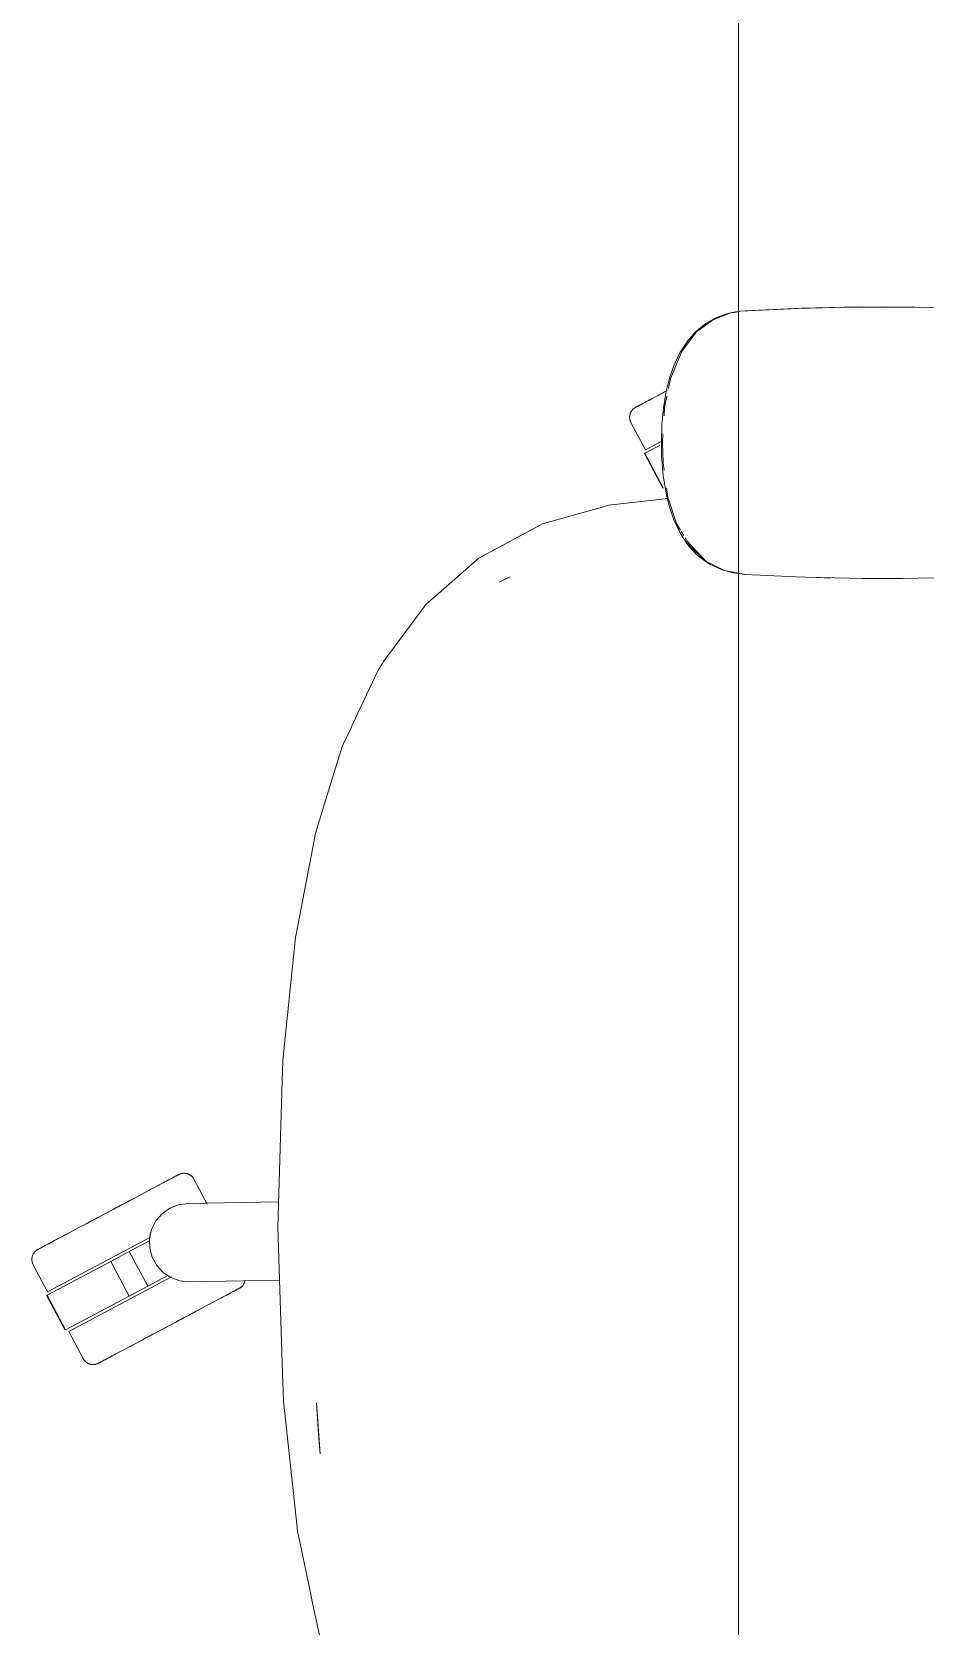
# Model space of a CAD drawing. Header units: millimetres. Extents: x 155920 to 295199, y -4084 to 97293.
# Drawn here: x 223277 to 223596, y 33033 to 33602 of the extents above; entities that cross this region are included whole.
import ezdxf

# ---------------------------------------------------------------- set-up
doc = ezdxf.new("R2010")
doc.units = ezdxf.units.MM
doc.header["$MEASUREMENT"] = 0
doc.layers.add('G-IMPT', color=8, linetype='CONTINUOUS', lineweight=9)
doc.layers.add('I-FURN', color=8, linetype='CONTINUOUS', lineweight=9)

msp = doc.modelspace()

# ---------------------------------------------------------------- linework, layer by layer
at = {"layer": 'G-IMPT'}
for p, q in [((223526.14, 33502.04), (223519.95, 33499.63)), ((223520.98, 33500.3), (223524.62, 33501.69)), ((223525.96, 33502.06), (223524.62, 33501.69)), ((223525.96, 33502.06), (223528.36, 33502.5)), ((223526.14, 33502.04), (223529.31, 33502.52)), ((223530.01, 33502.75), (223528.36, 33502.5)), ((223551.79, 33503.84), (223530.01, 33502.75)), ((223550.58, 33503.8), (223530.01, 33502.75)), ((223530.01, 33502.75), (223531.61, 33502.87)), ((223551.79, 33503.84), (223531.61, 33502.87)), ((223571.98, 33504.31), (223550.58, 33503.8)), ((223562.14, 33504.14), (223550.58, 33503.8)), ((223550.58, 33503.8), (223551.79, 33503.84)), ((223571.98, 33504.31), (223551.79, 33503.84)), ((223562.14, 33504.14), (223581.37, 33504.35)), ((223571.98, 33504.31), (223562.14, 33504.14)), ((223592.16, 33504.26), (223562.14, 33504.14)), ((223569.94, 33504.29), (223568.03, 33504.21)), ((223571.98, 33504.27), (223570.4, 33504.28)), ((223592.16, 33504.26), (223571.98, 33504.31)), ((223592.16, 33504.26), (223581.37, 33504.35)), ((223592.16, 33504.26), (223600.58, 33504.09)), ((223517.54, 33498.34), (223513.8, 33495.26)), ((223519.95, 33499.63), (223514.32, 33495.46)), ((223520.98, 33500.3), (223517.54, 33498.34)), ((223508.48, 33488.17), (223511.13, 33492.22)), ((223514.32, 33495.46), (223509.1, 33488.67)), ((223511.13, 33492.22), (223513.8, 33495.26)), ((223508.48, 33488.17), (223506.5, 33484.1)), ((223509.1, 33488.67), (223507.26, 33484.28)), ((223504.91, 33479.77), (223503.48, 33474.29)), ((223504.91, 33479.77), (223506.5, 33484.1)), ((223504.94, 33478.65), (223507.26, 33484.28)), ((223502.48, 33468.35), (223503.48, 33474.29)), ((223504.94, 33478.65), (223504.23, 33475.19)), ((223502.48, 33468.35), (223501.92, 33462.2)), ((223502.9, 33468.69), (223502.7, 33465.49)), ((223503.67, 33472.44), (223502.9, 33468.69)), ((223501.74, 33455.87), (223501.92, 33462.2)), ((223502.3, 33458.98), (223502.11, 33455.87)), ((223501.83, 33451.36), (223501.74, 33455.87)), ((223501.83, 33451.36), (223502.4, 33444.04)), ((223502.34, 33448.7), (223502.11, 33455.87)), ((223502.34, 33448.7), (223502.71, 33446.06)), ((223503.52, 33437.28), (223502.4, 33444.04)), ((223503.61, 33439.73), (223504.07, 33436.44)), ((223480.65, 33432.89), (223482.91, 33433.52)), ((223504.19, 33435.94), (223482.91, 33433.52)), ((223504.5, 33433.36), (223503.52, 33437.28)), ((223504.07, 33436.44), (223507.1, 33427.05)), ((223504.5, 33433.36), (223506.23, 33428.27)), ((223480.65, 33432.89), (223459.3, 33426.88)), ((223506.23, 33428.27), (223508.44, 33423.63)), ((223458.19, 33426.28), (223446.95, 33420.27)), ((223459.3, 33426.88), (223458.19, 33426.28)), ((223507.1, 33427.05), (223508.56, 33424.6)), ((223508.44, 33423.63), (223509.25, 33422.26)), ((223508.84, 33424.13), (223509.71, 33422.69)), ((223511.69, 33418.8), (223509.25, 33422.26)), ((223510.18, 33421.9), (223512.06, 33418.75)), ((223446.95, 33420.27), (223436.52, 33414.69)), ((223510.87, 33420.84), (223517.77, 33413.44)), ((223510.87, 33420.84), (223512.15, 33419.37)), ((223514.56, 33415.76), (223511.69, 33418.8)), ((223512.06, 33418.75), (223517.77, 33413.44)), ((223512.88, 33418.52), (223515.36, 33415.68)), ((223421.07, 33401.08), (223435.85, 33414.1)), ((223435.85, 33414.1), (223436.52, 33414.69)), ((223514.56, 33415.76), (223515.88, 33414.62)), ((223517.77, 33413.44), (223515.36, 33415.68)), ((223519.1, 33412.42), (223515.88, 33414.62)), ((223520.01, 33412.34), (223517.77, 33413.44)), ((223519.1, 33412.42), (223523.42, 33410.43)), ((223520.01, 33412.34), (223524.27, 33410.24)), ((223443.82, 33406.08), (223447.71, 33408.03)), ((223443.82, 33406.08), (223446.11, 33407.25)), ((223446.11, 33407.25), (223447.71, 33408.03)), ((223527.38, 33409.37), (223523.42, 33410.43)), ((223524.27, 33410.24), (223529.31, 33409.3)), ((223529.31, 33409.13), (223527.38, 33409.37)), ((223529.31, 33409.3), (223531.61, 33408.87)), ((223531.39, 33408.87), (223529.31, 33409.13)), ((223537.05, 33408.58), (223531.39, 33408.87)), ((223537.05, 33408.58), (223549.61, 33407.97)), ((223553.16, 33407.84), (223549.61, 33407.97)), ((223568.82, 33407.47), (223553.16, 33407.84)), ((223557.2, 33407.76), (223559.88, 33407.64)), ((223562.1, 33407.64), (223559.88, 33407.64)), ((223568.82, 33407.47), (223573.34, 33407.41)), ((223573.34, 33407.41), (223588.05, 33407.42)), ((223593.52, 33407.49), (223588.05, 33407.42)), ((223593.52, 33407.49), (223605.83, 33407.79)), ((223421.07, 33401.08), (223417.81, 33398.21)), ((223402.51, 33377.75), (223417.08, 33397.24)), ((223417.08, 33397.24), (223417.81, 33398.21)), ((223402.05, 33376.98), (223401.11, 33375.4)), ((223402.51, 33377.75), (223402.05, 33376.98)), ((223400.69, 33374.69), (223391.42, 33355.05)), ((223400.69, 33374.69), (223401.11, 33375.4)), ((223387.8, 33347.37), (223390.99, 33354.13)), ((223391.42, 33355.05), (223390.99, 33354.13)), ((223387.8, 33347.37), (223382.48, 33330.1)), ((223382.48, 33330.1), (223378.29, 33316.49)), ((223378.29, 33316.49), (223376.83, 33308.89)), ((223376.12, 33305.22), (223376.83, 33308.89)), ((223376.12, 33305.22), (223371.25, 33279.84)), ((223371.17, 33279.38), (223371.25, 33279.84)), ((223371.17, 33279.38), (223367.34, 33242.39)), ((223367.34, 33242.39), (223366.61, 33235.32)), ((223366.39, 33228.06), (223366.61, 33235.32)), ((223364.77, 33175.9), (223366.39, 33228.06)), ((223366.48, 33123.72), (223364.77, 33175.9)), ((223366.48, 33123.72), (223366.8, 33113.78)), ((223367.28, 33109.4), (223366.8, 33113.78)), ((223367.28, 33109.4), (223371.41, 33071.96)), ((223378.68, 33113.24), (223379.93, 33094.96)), ((223378.68, 33113.24), (223379.32, 33101.91)), ((223379.93, 33094.96), (223379.32, 33101.91)), ((223371.9, 33067.54), (223371.41, 33071.96)), ((223376.25, 33046.6), (223371.9, 33067.54)), ((223376.25, 33046.6), (223377.01, 33042.92)), ((223377.01, 33042.92), (223379.88, 33029.1))]:
    msp.add_line(p, q, dxfattribs=at)
at = {"layer": 'I-FURN'}
for p, q in [((223529.31, 32620.33), (223529.31, 34220.33)), ((223529.31, 34220.33), (223529.31, 32620.33)), ((223501.3, 33473.13), (223500.55, 33472.73)), ((223502.08, 33473.54), (223501.3, 33473.13)), ((223502.88, 33473.97), (223502.08, 33473.54)), ((223503.7, 33474.4), (223502.88, 33473.97)), ((223491.17, 33467.29), (223491.27, 33467.41)), ((223491.27, 33467.41), (223491.37, 33467.54)), ((223491.37, 33467.54), (223491.48, 33467.66)), ((223491.48, 33467.66), (223491.59, 33467.77)), ((223491.59, 33467.77), (223491.71, 33467.88)), ((223491.71, 33467.88), (223491.83, 33467.99)), ((223491.83, 33467.99), (223491.96, 33468.09)), ((223491.96, 33468.09), (223492.09, 33468.19)), ((223492.09, 33468.19), (223492.22, 33468.28)), ((223492.22, 33468.28), (223492.36, 33468.36)), ((223492.36, 33468.36), (223492.5, 33468.44)), ((223492.5, 33468.44), (223492.53, 33468.47)), ((223492.53, 33468.47), (223492.55, 33468.48)), ((223492.54, 33468.47), (223492.53, 33468.47)), ((223492.58, 33468.49), (223492.54, 33468.47)), ((223492.55, 33468.48), (223492.61, 33468.51)), ((223492.66, 33468.53), (223492.58, 33468.49)), ((223492.61, 33468.51), (223492.72, 33468.56)), ((223492.79, 33468.6), (223492.66, 33468.53)), ((223492.72, 33468.56), (223492.86, 33468.64)), ((223492.95, 33468.69), (223492.79, 33468.6)), ((223492.86, 33468.64), (223493.04, 33468.73)), ((223493.15, 33468.79), (223492.95, 33468.69)), ((223493.04, 33468.73), (223493.25, 33468.85)), ((223493.39, 33468.92), (223493.15, 33468.79)), ((223493.25, 33468.85), (223493.51, 33468.99)), ((223493.67, 33469.07), (223493.39, 33468.92)), ((223493.51, 33468.99), (223493.81, 33469.14)), ((223493.99, 33469.24), (223493.67, 33469.07)), ((223493.81, 33469.14), (223494.15, 33469.32)), ((223494.34, 33469.43), (223493.99, 33469.24)), ((223494.15, 33469.32), (223494.52, 33469.52)), ((223494.74, 33469.64), (223494.34, 33469.43)), ((223494.52, 33469.52), (223494.93, 33469.74)), ((223495.17, 33469.86), (223494.74, 33469.64)), ((223494.93, 33469.74), (223495.37, 33469.98)), ((223495.63, 33470.11), (223495.17, 33469.86)), ((223495.37, 33469.98), (223495.86, 33470.23)), ((223496.13, 33470.38), (223495.63, 33470.11)), ((223495.86, 33470.23), (223496.37, 33470.51)), ((223496.67, 33470.66), (223496.13, 33470.38)), ((223496.37, 33470.51), (223496.92, 33470.8)), ((223497.24, 33470.97), (223496.67, 33470.66)), ((223496.92, 33470.8), (223497.51, 33471.11)), ((223497.84, 33471.29), (223497.24, 33470.97)), ((223498.47, 33471.62), (223497.84, 33471.29)), ((223499.14, 33471.98), (223498.47, 33471.62)), ((223499.83, 33472.34), (223499.14, 33471.98)), ((223500.55, 33472.73), (223499.83, 33472.34)), ((223490.4, 33465.03), (223490.41, 33465.19)), ((223490.4, 33464.87), (223490.4, 33465.03)), ((223490.4, 33464.71), (223490.4, 33464.87)), ((223490.41, 33464.55), (223490.4, 33464.71)), ((223490.41, 33465.19), (223490.42, 33465.35)), ((223490.43, 33464.39), (223490.41, 33464.55)), ((223490.42, 33465.35), (223490.44, 33465.51)), ((223490.45, 33464.23), (223490.43, 33464.39)), ((223490.44, 33465.51), (223490.47, 33465.67)), ((223490.48, 33464.07), (223490.45, 33464.23)), ((223490.47, 33465.67), (223490.5, 33465.83)), ((223490.52, 33463.91), (223490.48, 33464.07)), ((223490.5, 33465.83), (223490.54, 33465.99)), ((223490.56, 33463.76), (223490.52, 33463.91)), ((223490.54, 33465.99), (223490.59, 33466.14)), ((223490.61, 33463.61), (223490.56, 33463.76)), ((223490.59, 33466.14), (223490.64, 33466.29)), ((223490.67, 33463.45), (223490.61, 33463.61)), ((223490.64, 33466.29), (223490.7, 33466.44)), ((223490.73, 33463.31), (223490.67, 33463.45)), ((223490.7, 33466.44), (223490.77, 33466.59)), ((223490.8, 33463.16), (223490.73, 33463.31)), ((223490.77, 33466.59), (223490.84, 33466.74)), ((223490.87, 33463.01), (223490.8, 33463.16)), ((223490.84, 33466.74), (223490.91, 33466.88)), ((223490.87, 33463.01), (223496.02, 33453.33)), ((223490.91, 33466.88), (223490.99, 33467.02)), ((223490.99, 33467.02), (223491.08, 33467.15)), ((223491.08, 33467.15), (223491.17, 33467.29)), ((223496.02, 33453.33), (223501.65, 33456.32)), ((223495.66, 33452.01), (223502.24, 33439.65)), ((223495.83, 33452.1), (223501.13, 33454.91)), ((223502.41, 33439.74), (223495.83, 33452.1)), ((223502.5, 33439.79), (223502.41, 33439.74)), ((223328.59, 33194.2), (223328.84, 33194.32)), ((223328.95, 33194.38), (223328.73, 33194.27)), ((223328.84, 33194.32), (223329.04, 33194.43)), ((223329.13, 33194.48), (223328.95, 33194.38)), ((223329.04, 33194.43), (223329.2, 33194.52)), ((223329.27, 33194.56), (223329.13, 33194.48)), ((223329.2, 33194.52), (223329.32, 33194.58)), ((223329.37, 33194.61), (223329.27, 33194.56)), ((223329.32, 33194.58), (223329.4, 33194.63)), ((223329.43, 33194.64), (223329.37, 33194.61)), ((223329.4, 33194.63), (223329.44, 33194.65)), ((223329.45, 33194.65), (223329.43, 33194.64)), ((223329.44, 33194.65), (223329.45, 33194.65)), ((223329.45, 33194.65), (223329.59, 33194.72)), ((223329.59, 33194.72), (223329.74, 33194.79)), ((223329.74, 33194.79), (223329.89, 33194.85)), ((223329.89, 33194.85), (223330.04, 33194.91)), ((223330.04, 33194.91), (223330.19, 33194.96)), ((223330.19, 33194.96), (223330.35, 33195)), ((223330.35, 33195), (223330.51, 33195.04)), ((223330.51, 33195.04), (223330.67, 33195.07)), ((223330.67, 33195.07), (223330.82, 33195.09)), ((223330.82, 33195.09), (223330.99, 33195.11)), ((223330.99, 33195.11), (223331.15, 33195.12)), ((223331.15, 33195.12), (223331.31, 33195.12)), ((223331.31, 33195.12), (223331.47, 33195.12)), ((223331.47, 33195.12), (223331.63, 33195.11)), ((223331.63, 33195.11), (223331.79, 33195.1)), ((223331.79, 33195.1), (223331.95, 33195.08)), ((223331.95, 33195.08), (223332.11, 33195.05)), ((223332.11, 33195.05), (223332.27, 33195.02)), ((223332.27, 33195.02), (223332.42, 33194.98)), ((223332.42, 33194.98), (223332.58, 33194.93)), ((223332.58, 33194.93), (223332.73, 33194.88)), ((223332.73, 33194.88), (223332.88, 33194.82)), ((223332.88, 33194.82), (223333.03, 33194.75)), ((223333.03, 33194.75), (223333.17, 33194.68)), ((223333.17, 33194.68), (223333.31, 33194.61)), ((223333.31, 33194.61), (223333.45, 33194.53)), ((223333.45, 33194.53), (223333.59, 33194.44)), ((223333.59, 33194.44), (223333.72, 33194.35)), ((223333.72, 33194.35), (223333.85, 33194.25)), ((223317.43, 33188.26), (223318.28, 33188.71)), ((223318.73, 33188.95), (223317.89, 33188.51)), ((223319.54, 33189.38), (223318.73, 33188.95)), ((223320.33, 33189.8), (223319.54, 33189.38)), ((223321.09, 33190.21), (223320.33, 33189.8)), ((223321.83, 33190.6), (223321.09, 33190.21)), ((223322.53, 33190.97), (223321.83, 33190.6)), ((223323.21, 33191.33), (223322.53, 33190.97)), ((223323.86, 33191.68), (223323.21, 33191.33)), ((223324.48, 33192.01), (223323.86, 33191.68)), ((223325.06, 33192.32), (223324.48, 33192.01)), ((223324.75, 33192.15), (223325.32, 33192.45)), ((223325.61, 33192.61), (223325.06, 33192.32)), ((223325.32, 33192.45), (223325.85, 33192.74)), ((223326.13, 33192.88), (223325.61, 33192.61)), ((223325.85, 33192.74), (223326.35, 33193)), ((223326.61, 33193.14), (223326.13, 33192.88)), ((223326.35, 33193), (223326.82, 33193.25)), ((223327.06, 33193.38), (223326.61, 33193.14)), ((223326.82, 33193.25), (223327.25, 33193.48)), ((223327.47, 33193.6), (223327.06, 33193.38)), ((223327.25, 33193.48), (223327.64, 33193.69)), ((223327.84, 33193.79), (223327.47, 33193.6)), ((223327.64, 33193.69), (223328, 33193.88)), ((223328.17, 33193.97), (223327.84, 33193.79)), ((223328, 33193.88), (223328.32, 33194.05)), ((223328.47, 33194.13), (223328.17, 33193.97)), ((223328.32, 33194.05), (223328.59, 33194.2)), ((223328.73, 33194.27), (223328.47, 33194.13)), ((223333.85, 33194.25), (223333.97, 33194.15)), ((223333.97, 33194.15), (223334.09, 33194.04)), ((223334.09, 33194.04), (223334.21, 33193.93)), ((223334.21, 33193.93), (223334.32, 33193.81)), ((223334.32, 33193.81), (223334.43, 33193.69)), ((223334.43, 33193.69), (223334.53, 33193.56)), ((223334.53, 33193.56), (223334.62, 33193.43)), ((223334.62, 33193.43), (223334.71, 33193.3)), ((223334.71, 33193.3), (223334.8, 33193.16)), ((223334.8, 33193.16), (223334.88, 33193.02)), ((223334.88, 33193.02), (223334.9, 33192.98)), ((223339.6, 33184.14), (223334.9, 33192.98)), ((223307.59, 33183.03), (223306.59, 33182.5)), ((223307.05, 33182.74), (223308.05, 33183.27)), ((223308.59, 33183.56), (223307.59, 33183.03)), ((223308.05, 33183.27), (223309.04, 33183.8)), ((223309.57, 33184.08), (223308.59, 33183.56)), ((223309.04, 33183.8), (223310.02, 33184.32)), ((223310.55, 33184.6), (223309.57, 33184.08)), ((223310.02, 33184.32), (223311, 33184.84)), ((223311.52, 33185.12), (223310.55, 33184.6)), ((223311, 33184.84), (223311.96, 33185.35)), ((223312.48, 33185.63), (223311.52, 33185.12)), ((223311.96, 33185.35), (223312.91, 33185.86)), ((223313.42, 33186.13), (223312.48, 33185.63)), ((223312.91, 33185.86), (223313.85, 33186.36)), ((223314.35, 33186.62), (223313.42, 33186.13)), ((223313.85, 33186.36), (223314.77, 33186.85)), ((223315.26, 33187.11), (223314.35, 33186.62)), ((223314.77, 33186.85), (223315.68, 33187.33)), ((223316.16, 33187.59), (223315.26, 33187.11)), ((223315.68, 33187.33), (223316.57, 33187.8)), ((223317.04, 33188.05), (223316.16, 33187.59)), ((223316.57, 33187.8), (223317.43, 33188.26)), ((223317.89, 33188.51), (223317.04, 33188.05)), ((223326.24, 33182.65), (223329.37, 33183.9)), ((223329.37, 33183.9), (223332.71, 33184.36)), ((223332.71, 33184.36), (223365.05, 33184.93)), ((223296.66, 33177.22), (223295.71, 33176.71)), ((223296.15, 33176.94), (223297.11, 33177.45)), ((223297.63, 33177.73), (223296.66, 33177.22)), ((223297.11, 33177.45), (223298.07, 33177.97)), ((223298.6, 33178.25), (223297.63, 33177.73)), ((223298.07, 33177.97), (223299.05, 33178.49)), ((223299.58, 33178.77), (223298.6, 33178.25)), ((223299.05, 33178.49), (223300.04, 33179.01)), ((223300.58, 33179.3), (223299.58, 33178.77)), ((223300.04, 33179.01), (223301.03, 33179.54)), ((223301.57, 33179.83), (223300.58, 33179.3)), ((223301.03, 33179.54), (223302.03, 33180.07)), ((223302.57, 33180.36), (223301.57, 33179.83)), ((223302.03, 33180.07), (223303.04, 33180.61)), ((223303.58, 33180.9), (223302.57, 33180.36)), ((223303.04, 33180.61), (223304.04, 33181.14)), ((223304.58, 33181.43), (223303.58, 33180.9)), ((223304.04, 33181.14), (223305.05, 33181.68)), ((223305.59, 33181.96), (223304.58, 33181.43)), ((223305.05, 33181.68), (223306.05, 33182.21)), ((223306.59, 33182.5), (223305.59, 33181.96)), ((223306.05, 33182.21), (223307.05, 33182.74)), ((223319.79, 33175.1), (223321.3, 33178.12)), ((223321.3, 33178.12), (223323.5, 33180.68)), ((223323.5, 33180.68), (223326.24, 33182.65)), ((223282.66, 33152.78), (223319.38, 33172.31)), ((223286.47, 33171.8), (223285.78, 33171.43)), ((223287.19, 33172.18), (223286.47, 33171.8)), ((223287.94, 33172.58), (223287.19, 33172.18)), ((223288.72, 33172.99), (223287.94, 33172.58)), ((223289.52, 33173.42), (223288.72, 33172.99)), ((223290.34, 33173.86), (223289.52, 33173.42)), ((223291.19, 33174.31), (223290.34, 33173.86)), ((223292.06, 33174.77), (223291.19, 33174.31)), ((223292.95, 33175.24), (223292.06, 33174.77)), ((223293.85, 33175.72), (223292.95, 33175.24)), ((223293.36, 33175.46), (223294.27, 33175.95)), ((223294.77, 33176.21), (223293.85, 33175.72)), ((223294.27, 33175.95), (223295.2, 33176.44)), ((223295.71, 33176.71), (223294.77, 33176.21)), ((223295.2, 33176.44), (223296.15, 33176.94)), ((223319.04, 33171.81), (223319.79, 33175.1)), ((223319.1, 33168.44), (223319.04, 33171.81)), ((223277.28, 33165.75), (223277.34, 33165.9)), ((223277.34, 33165.9), (223277.41, 33166.05)), ((223277.41, 33166.05), (223277.48, 33166.19)), ((223277.48, 33166.19), (223277.55, 33166.33)), ((223277.55, 33166.33), (223277.63, 33166.47)), ((223277.63, 33166.47), (223277.72, 33166.61)), ((223277.72, 33166.61), (223277.81, 33166.74)), ((223277.81, 33166.74), (223277.91, 33166.87)), ((223277.91, 33166.87), (223278.01, 33166.99)), ((223278.01, 33166.99), (223278.12, 33167.11)), ((223278.12, 33167.11), (223278.23, 33167.23)), ((223278.23, 33167.23), (223278.35, 33167.34)), ((223278.35, 33167.34), (223278.47, 33167.45)), ((223278.47, 33167.45), (223278.6, 33167.55)), ((223278.6, 33167.55), (223278.73, 33167.64)), ((223278.73, 33167.64), (223278.86, 33167.73)), ((223278.86, 33167.73), (223279, 33167.82)), ((223279, 33167.82), (223279.14, 33167.9)), ((223279.14, 33167.9), (223279.18, 33167.92)), ((223279.22, 33167.95), (223279.18, 33167.92)), ((223279.18, 33167.92), (223279.2, 33167.93)), ((223279.18, 33167.92), (223279.18, 33167.92)), ((223279.2, 33167.93), (223279.26, 33167.96)), ((223279.31, 33167.99), (223279.22, 33167.95)), ((223279.26, 33167.96), (223279.36, 33168.02)), ((223279.43, 33168.05), (223279.31, 33167.99)), ((223279.36, 33168.02), (223279.5, 33168.09)), ((223279.59, 33168.14), (223279.43, 33168.05)), ((223279.5, 33168.09), (223279.68, 33168.19)), ((223279.79, 33168.25), (223279.59, 33168.14)), ((223279.68, 33168.19), (223279.9, 33168.3)), ((223280.03, 33168.37), (223279.79, 33168.25)), ((223279.9, 33168.3), (223280.15, 33168.44)), ((223280.31, 33168.52), (223280.03, 33168.37)), ((223280.15, 33168.44), (223280.45, 33168.6)), ((223280.63, 33168.69), (223280.31, 33168.52)), ((223280.45, 33168.6), (223280.79, 33168.78)), ((223280.98, 33168.88), (223280.63, 33168.69)), ((223280.79, 33168.78), (223281.16, 33168.98)), ((223281.38, 33169.09), (223280.98, 33168.88)), ((223281.16, 33168.98), (223281.57, 33169.19)), ((223281.81, 33169.32), (223281.38, 33169.09)), ((223281.57, 33169.19), (223282.02, 33169.43)), ((223282.27, 33169.57), (223281.81, 33169.32)), ((223282.02, 33169.43), (223282.5, 33169.69)), ((223282.77, 33169.83), (223282.27, 33169.57)), ((223282.5, 33169.69), (223283.01, 33169.96)), ((223283.31, 33170.12), (223282.77, 33169.83)), ((223283.01, 33169.96), (223283.57, 33170.25)), ((223283.88, 33170.42), (223283.31, 33170.12)), ((223283.57, 33170.25), (223284.15, 33170.57)), ((223284.48, 33170.74), (223283.88, 33170.42)), ((223285.11, 33171.08), (223284.48, 33170.74)), ((223285.78, 33171.43), (223285.11, 33171.08)), ((223305.18, 33163.63), (223311.82, 33167.16)), ((223311.82, 33167.16), (223318.97, 33170.96)), ((223318.4, 33154.8), (223311.82, 33167.16)), ((223319.96, 33165.18), (223319.1, 33168.44)), ((223277.04, 33164.49), (223277.05, 33164.65)), ((223277.04, 33164.33), (223277.04, 33164.49)), ((223277.04, 33164.17), (223277.04, 33164.33)), ((223277.05, 33164), (223277.04, 33164.17)), ((223277.05, 33164.65), (223277.06, 33164.81)), ((223277.07, 33163.84), (223277.05, 33164)), ((223277.06, 33164.81), (223277.08, 33164.97)), ((223277.09, 33163.68), (223277.07, 33163.84)), ((223277.08, 33164.97), (223277.11, 33165.13)), ((223277.12, 33163.53), (223277.09, 33163.68)), ((223277.11, 33165.13), (223277.14, 33165.29)), ((223277.16, 33163.37), (223277.12, 33163.53)), ((223277.14, 33165.29), (223277.18, 33165.44)), ((223277.2, 33163.21), (223277.16, 33163.37)), ((223277.18, 33165.44), (223277.23, 33165.6)), ((223277.25, 33163.06), (223277.2, 33163.21)), ((223277.23, 33165.6), (223277.28, 33165.75)), ((223277.31, 33162.91), (223277.25, 33163.06)), ((223277.37, 33162.76), (223277.31, 33162.91)), ((223277.44, 33162.61), (223277.37, 33162.76)), ((223277.51, 33162.47), (223277.44, 33162.61)), ((223277.51, 33162.47), (223282.66, 33152.78)), ((223282.47, 33151.55), (223305.18, 33163.63)), ((223311.76, 33151.27), (223305.18, 33163.63)), ((223321.58, 33162.22), (223319.96, 33165.18)), ((223323.86, 33159.74), (223321.58, 33162.22)), ((223290.17, 33138.66), (223326.92, 33158.2)), ((223318.4, 33154.8), (223311.76, 33151.27)), ((223325.54, 33158.6), (223318.4, 33154.8)), ((223326.67, 33157.87), (223323.86, 33159.74)), ((223329.85, 33156.73), (223326.67, 33157.87)), ((223333.2, 33156.38), (223329.85, 33156.73)), ((223365.39, 33156.94), (223333.2, 33156.38)), ((223351.75, 33154.51), (223351.62, 33154.41)), ((223351.87, 33154.62), (223351.75, 33154.51)), ((223351.99, 33154.73), (223351.87, 33154.62)), ((223352.1, 33154.84), (223351.99, 33154.73)), ((223352.21, 33154.96), (223352.1, 33154.84)), ((223352.31, 33155.09), (223352.21, 33154.96)), ((223352.41, 33155.22), (223352.31, 33155.09)), ((223352.5, 33155.35), (223352.41, 33155.22)), ((223352.59, 33155.48), (223352.5, 33155.35)), ((223352.67, 33155.62), (223352.59, 33155.48)), ((223352.74, 33155.76), (223352.67, 33155.62)), ((223352.81, 33155.91), (223352.74, 33155.76)), ((223352.88, 33156.06), (223352.81, 33155.91)), ((223352.94, 33156.21), (223352.88, 33156.06)), ((223352.99, 33156.36), (223352.94, 33156.21)), ((223353.04, 33156.51), (223352.99, 33156.36)), ((223353.08, 33156.67), (223353.04, 33156.51)), ((223282.3, 33151.46), (223288.88, 33139.1)), ((223289.05, 33139.19), (223282.47, 33151.55)), ((223311.76, 33151.27), (223289.05, 33139.19)), ((223340.7, 33148.54), (223341.5, 33148.96)), ((223341.5, 33148.96), (223342.28, 33149.37)), ((223342.28, 33149.37), (223343.03, 33149.77)), ((223343.03, 33149.77), (223343.75, 33150.16)), ((223343.75, 33150.16), (223344.44, 33150.53)), ((223344.44, 33150.53), (223345.11, 33150.88)), ((223345.11, 33150.88), (223345.74, 33151.22)), ((223345.74, 33151.22), (223346.34, 33151.54)), ((223346.66, 33151.7), (223346.14, 33151.43)), ((223346.34, 33151.54), (223346.91, 33151.84)), ((223347.21, 33151.99), (223346.66, 33151.7)), ((223346.91, 33151.84), (223347.45, 33152.12)), ((223347.72, 33152.27), (223347.21, 33151.99)), ((223347.45, 33152.12), (223347.95, 33152.39)), ((223348.2, 33152.53), (223347.72, 33152.27)), ((223347.95, 33152.39), (223348.41, 33152.64)), ((223348.65, 33152.76), (223348.2, 33152.53)), ((223348.41, 33152.64), (223348.84, 33152.87)), ((223349.06, 33152.98), (223348.65, 33152.76)), ((223348.84, 33152.87), (223349.24, 33153.07)), ((223349.43, 33153.18), (223349.06, 33152.98)), ((223349.24, 33153.07), (223349.59, 33153.26)), ((223349.77, 33153.36), (223349.43, 33153.18)), ((223349.59, 33153.26), (223349.91, 33153.43)), ((223350.07, 33153.52), (223349.77, 33153.36)), ((223349.91, 33153.43), (223350.19, 33153.58)), ((223350.33, 33153.65), (223350.07, 33153.52)), ((223350.19, 33153.58), (223350.43, 33153.71)), ((223350.54, 33153.77), (223350.33, 33153.65)), ((223350.43, 33153.71), (223350.63, 33153.82)), ((223350.72, 33153.87), (223350.54, 33153.77)), ((223350.63, 33153.82), (223350.79, 33153.9)), ((223350.86, 33153.94), (223350.72, 33153.87)), ((223350.79, 33153.9), (223350.92, 33153.97)), ((223350.97, 33153.99), (223350.86, 33153.94)), ((223350.92, 33153.97), (223351, 33154.01)), ((223351.03, 33154.03), (223350.97, 33153.99)), ((223351, 33154.01), (223351.04, 33154.03)), ((223351.05, 33154.04), (223351.03, 33154.03)), ((223351.04, 33154.03), (223351.05, 33154.04)), ((223351.08, 33154.06), (223351.05, 33154.04)), ((223351.22, 33154.14), (223351.08, 33154.06)), ((223351.36, 33154.22), (223351.22, 33154.14)), ((223351.49, 33154.31), (223351.36, 33154.22)), ((223351.62, 33154.41), (223351.49, 33154.31)), ((223329.65, 33142.66), (223330.64, 33143.18)), ((223331.17, 33143.47), (223330.18, 33142.94)), ((223330.64, 33143.18), (223331.62, 33143.71)), ((223332.15, 33143.99), (223331.17, 33143.47)), ((223331.62, 33143.71), (223332.59, 33144.22)), ((223333.12, 33144.5), (223332.15, 33143.99)), ((223332.59, 33144.22), (223333.56, 33144.74)), ((223334.07, 33145.01), (223333.12, 33144.5)), ((223333.56, 33144.74), (223334.51, 33145.24)), ((223335.02, 33145.51), (223334.07, 33145.01)), ((223334.51, 33145.24), (223335.45, 33145.74)), ((223335.95, 33146.01), (223335.02, 33145.51)), ((223335.45, 33145.74), (223336.37, 33146.23)), ((223336.86, 33146.49), (223335.95, 33146.01)), ((223336.37, 33146.23), (223337.27, 33146.71)), ((223337.27, 33146.71), (223338.16, 33147.19)), ((223338.16, 33147.19), (223339.03, 33147.65)), ((223339.03, 33147.65), (223339.88, 33148.1)), ((223339.88, 33148.1), (223340.7, 33148.54)), ((223290.17, 33138.66), (223295.32, 33128.97)), ((223320.2, 33137.63), (223319.22, 33137.12)), ((223319.67, 33137.35), (223320.65, 33137.87)), ((223321.18, 33138.16), (223320.2, 33137.63)), ((223320.65, 33137.87), (223321.64, 33138.4)), ((223322.17, 33138.68), (223321.18, 33138.16)), ((223321.64, 33138.4), (223322.63, 33138.93)), ((223323.17, 33139.21), (223322.17, 33138.68)), ((223322.63, 33138.93), (223323.63, 33139.46)), ((223324.17, 33139.75), (223323.17, 33139.21)), ((223323.63, 33139.46), (223324.63, 33139.99)), ((223325.17, 33140.28), (223324.17, 33139.75)), ((223324.63, 33139.99), (223325.64, 33140.53)), ((223326.18, 33140.81), (223325.17, 33140.28)), ((223325.64, 33140.53), (223326.64, 33141.06)), ((223327.18, 33141.35), (223326.18, 33140.81)), ((223326.64, 33141.06), (223327.65, 33141.59)), ((223328.19, 33141.88), (223327.18, 33141.35)), ((223327.65, 33141.59), (223328.65, 33142.13)), ((223329.19, 33142.41), (223328.19, 33141.88)), ((223328.65, 33142.13), (223329.65, 33142.66)), ((223330.18, 33142.94), (223329.19, 33142.41)), ((223308.4, 33131.36), (223309.13, 33131.75)), ((223309.13, 33131.75), (223309.89, 33132.15)), ((223309.89, 33132.15), (223310.68, 33132.57)), ((223310.68, 33132.57), (223311.49, 33133)), ((223311.49, 33133), (223312.33, 33133.45)), ((223312.79, 33133.69), (223311.94, 33133.24)), ((223312.33, 33133.45), (223313.18, 33133.9)), ((223313.65, 33134.15), (223312.79, 33133.69)), ((223313.18, 33133.9), (223314.06, 33134.37)), ((223314.54, 33134.63), (223313.65, 33134.15)), ((223314.06, 33134.37), (223314.96, 33134.85)), ((223315.45, 33135.11), (223314.54, 33134.63)), ((223314.96, 33134.85), (223315.87, 33135.33)), ((223316.37, 33135.6), (223315.45, 33135.11)), ((223315.87, 33135.33), (223316.8, 33135.83)), ((223317.31, 33136.1), (223316.37, 33135.6)), ((223316.8, 33135.83), (223317.74, 33136.33)), ((223318.26, 33136.6), (223317.31, 33136.1)), ((223317.74, 33136.33), (223318.7, 33136.84)), ((223319.22, 33137.12), (223318.26, 33136.6)), ((223318.7, 33136.84), (223319.67, 33137.35)), ((223295.34, 33128.93), (223295.32, 33128.97)), ((223295.42, 33128.79), (223295.34, 33128.93)), ((223295.51, 33128.66), (223295.42, 33128.79)), ((223295.6, 33128.52), (223295.51, 33128.66)), ((223295.69, 33128.39), (223295.6, 33128.52)), ((223295.8, 33128.27), (223295.69, 33128.39)), ((223295.9, 33128.15), (223295.8, 33128.27)), ((223296.01, 33128.03), (223295.9, 33128.15)), ((223296.13, 33127.92), (223296.01, 33128.03)), ((223296.25, 33127.81), (223296.13, 33127.92)), ((223296.37, 33127.71), (223296.25, 33127.81)), ((223296.5, 33127.61), (223296.37, 33127.71)), ((223296.63, 33127.52), (223296.5, 33127.61)), ((223296.77, 33127.43), (223296.63, 33127.52)), ((223296.91, 33127.35), (223296.77, 33127.43)), ((223297.05, 33127.27), (223296.91, 33127.35)), ((223297.19, 33127.2), (223297.05, 33127.27)), ((223297.34, 33127.14), (223297.19, 33127.2)), ((223297.49, 33127.08), (223297.34, 33127.14)), ((223297.64, 33127.03), (223297.49, 33127.08)), ((223297.8, 33126.98), (223297.64, 33127.03)), ((223297.96, 33126.94), (223297.8, 33126.98)), ((223298.11, 33126.91), (223297.96, 33126.94)), ((223298.27, 33126.88), (223298.11, 33126.91)), ((223298.43, 33126.86), (223298.27, 33126.88)), ((223298.59, 33126.84), (223298.43, 33126.86)), ((223298.75, 33126.83), (223298.59, 33126.84)), ((223298.91, 33126.83), (223298.75, 33126.83)), ((223299.08, 33126.84), (223298.91, 33126.83)), ((223299.24, 33126.85), (223299.08, 33126.84)), ((223299.4, 33126.87), (223299.24, 33126.85)), ((223299.56, 33126.89), (223299.4, 33126.87)), ((223299.71, 33126.92), (223299.56, 33126.89)), ((223299.87, 33126.96), (223299.71, 33126.92)), ((223300.03, 33127), (223299.87, 33126.96)), ((223300.18, 33127.05), (223300.03, 33127)), ((223300.33, 33127.1), (223300.18, 33127.05)), ((223300.48, 33127.16), (223300.33, 33127.1)), ((223300.63, 33127.23), (223300.48, 33127.16)), ((223300.77, 33127.3), (223300.63, 33127.23)), ((223300.77, 33127.3), (223300.79, 33127.32)), ((223300.78, 33127.31), (223300.77, 33127.3)), ((223300.82, 33127.33), (223300.78, 33127.31)), ((223300.79, 33127.32), (223300.85, 33127.35)), ((223300.9, 33127.37), (223300.82, 33127.33)), ((223300.85, 33127.35), (223300.95, 33127.4)), ((223301.02, 33127.44), (223300.9, 33127.37)), ((223300.95, 33127.4), (223301.09, 33127.48)), ((223301.18, 33127.52), (223301.02, 33127.44)), ((223301.09, 33127.48), (223301.27, 33127.57)), ((223301.39, 33127.63), (223301.18, 33127.52)), ((223301.27, 33127.57), (223301.49, 33127.69)), ((223301.63, 33127.76), (223301.39, 33127.63)), ((223301.49, 33127.69), (223301.75, 33127.82)), ((223301.91, 33127.91), (223301.63, 33127.76)), ((223301.75, 33127.82), (223302.05, 33127.98)), ((223302.22, 33128.08), (223301.91, 33127.91)), ((223302.05, 33127.98), (223302.38, 33128.16)), ((223302.58, 33128.27), (223302.22, 33128.08)), ((223302.38, 33128.16), (223302.76, 33128.36)), ((223302.97, 33128.47), (223302.58, 33128.27)), ((223302.76, 33128.36), (223303.17, 33128.58)), ((223303.4, 33128.7), (223302.97, 33128.47)), ((223303.17, 33128.58), (223303.61, 33128.81)), ((223303.87, 33128.95), (223303.4, 33128.7)), ((223303.61, 33128.81), (223304.09, 33129.07)), ((223304.37, 33129.22), (223303.87, 33128.95)), ((223304.09, 33129.07), (223304.61, 33129.35)), ((223304.9, 33129.5), (223304.37, 33129.22)), ((223304.61, 33129.35), (223305.16, 33129.64)), ((223305.47, 33129.8), (223304.9, 33129.5)), ((223305.16, 33129.64), (223305.75, 33129.95)), ((223305.75, 33129.95), (223306.36, 33130.28)), ((223306.36, 33130.28), (223307.01, 33130.62)), ((223307.01, 33130.62), (223307.69, 33130.98)), ((223307.69, 33130.98), (223308.4, 33131.36))]:
    msp.add_line(p, q, dxfattribs=at)
msp.add_arc((223332.77, 33170.37), 13.81, 162.664, 167.6527, dxfattribs=at)
msp.add_open_spline([(223319.16, 33172.73), (223319.24, 33173.16), (223319.33, 33173.59), (223319.45, 33174.01)], degree=3, dxfattribs=at)

doc.saveas('drawing.dxf')
